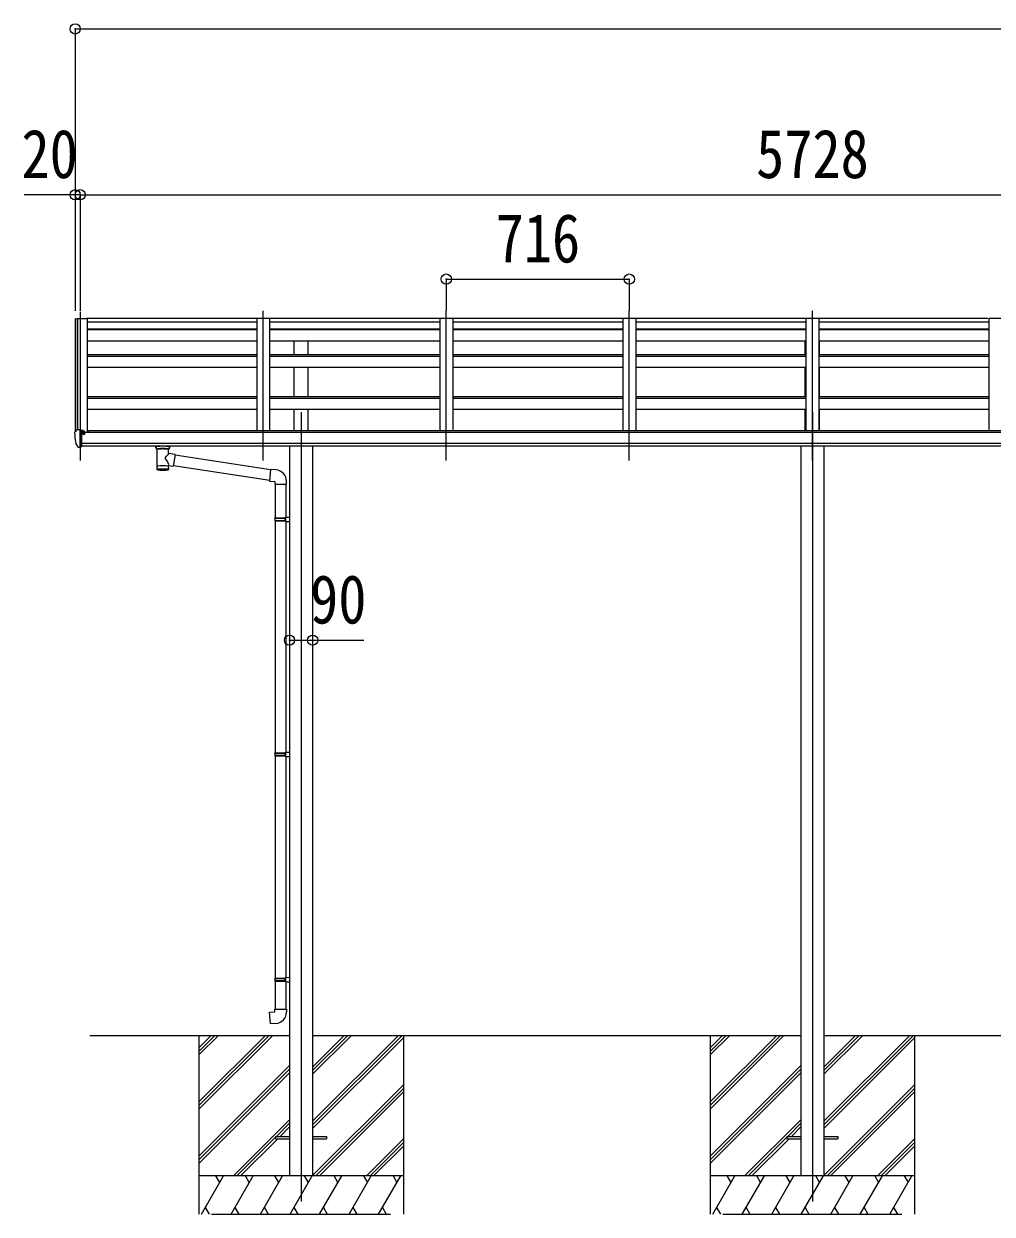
# Model space of a CAD drawing. Units: millimetres at full size, sheet at 1:40; some dimension numbers follow another scale. Extents: x -11181 to 11305, y -7804 to 7716.
# Drawn here: x -2457 to 1331, y -3839 to 820 of the extents above; entities that cross this region are included whole.
import ezdxf
from ezdxf.enums import TextEntityAlignment as Align

# ---------------------------------------------------------------- set-up
doc = ezdxf.new("R2010")
doc.units = ezdxf.units.MM
doc.header["$LTSCALE"] = 40
doc.header["$PDMODE"] = 32
doc.header["$PDSIZE"] = 40
for name, color, linetype, lineweight in [('0-0_0', 7, 'Continuous', 9), ('0-1_本体', 4, 'Continuous', 9), ('0-2_部品', 7, 'Continuous', 9), ('0-8_PARTS2', 2, 'Continuous', 9), ('0-A_寸法', 6, 'Continuous', 9)]:
    doc.layers.add(name, color=color, linetype=linetype, lineweight=lineweight)
doc.styles.add('ＭＳ ゴシック', font='')
doc.styles.get('ＭＳ ゴシック').set_extended_font_data('MS Gothic')

msp = doc.modelspace()

# ---------------------------------------------------------------- linework, layer by layer
at = {"layer": '0-0_0'}
for p, q in [((-2198.53, -3139.43), (-1417.73, -3139.43)), ((-1772.53, -3139.43), (-1772.53, -3839.43)), ((-1772.53, -3400.16), (-1511.8, -3139.43)), ((-1772.53, -3414.3), (-1497.66, -3139.43)), ((-1772.53, -3428.44), (-1483.51, -3139.43)), ((-1772.53, -3216.31), (-1695.65, -3139.43)), ((-1772.53, -3202.17), (-1709.79, -3139.43)), ((-1772.53, -3188.02), (-1723.93, -3139.43)), ((-1327.33, -3475.45), (-991.3, -3139.43)), ((-1327.33, -3489.6), (-977.16, -3139.43)), ((-1327.33, -3291.61), (-1175.15, -3139.43)), ((-1327.33, -3277.47), (-1189.29, -3139.43)), ((-1327.33, -3263.32), (-1203.43, -3139.43)), ((-1327.33, -3139.43), (582.27, -3139.43)), ((-1327.33, -3503.74), (-972.53, -3148.94)), ((-972.53, -3139.43), (-972.53, -3839.43)), ((227.47, -3139.43), (227.47, -3839.43)), ((227.47, -3400.16), (488.2, -3139.43)), ((227.47, -3414.3), (502.34, -3139.43)), ((227.47, -3428.44), (516.49, -3139.43)), ((227.47, -3216.31), (304.35, -3139.43)), ((227.47, -3202.17), (290.21, -3139.43)), ((227.47, -3188.02), (276.07, -3139.43)), ((672.67, -3475.45), (1008.7, -3139.43)), ((672.67, -3489.6), (1022.84, -3139.43)), ((672.67, -3291.61), (824.85, -3139.43)), ((672.67, -3277.47), (810.71, -3139.43)), ((672.67, -3263.32), (796.57, -3139.43)), ((672.67, -3139.43), (2582.27, -3139.43)), ((672.67, -3503.74), (1027.47, -3148.94)), ((1027.47, -3139.43), (1027.47, -3839.43)), ((-1772.53, -3612.29), (-1417.73, -3257.49)), ((227.47, -3612.29), (582.27, -3257.49)), ((-1772.53, -3626.43), (-1417.73, -3271.63)), ((-1772.53, -3640.57), (-1417.73, -3285.77)), ((227.47, -3626.43), (582.27, -3271.63)), ((227.47, -3640.57), (582.27, -3285.77)), ((-1327.33, -3687.59), (-972.53, -3332.79)), ((-1315.03, -3689.43), (-972.53, -3346.93)), ((672.67, -3687.59), (1027.47, -3332.79)), ((684.97, -3689.43), (1027.47, -3346.93)), ((-1300.88, -3689.43), (-972.53, -3361.07)), ((699.12, -3689.43), (1027.47, -3361.07)), ((-1637.54, -3689.43), (-1417.73, -3469.62)), ((-1468.88, -3534.92), (-1417.73, -3483.76)), ((362.46, -3689.43), (582.27, -3469.62)), ((531.12, -3534.92), (582.27, -3483.76)), ((-1623.39, -3689.43), (-1472.53, -3538.56)), ((-1454.74, -3534.92), (-1417.73, -3497.9)), ((376.61, -3689.43), (527.47, -3538.56)), ((545.26, -3534.92), (582.27, -3497.9)), ((-1609.25, -3689.43), (-1463.74, -3543.92)), ((-1117.04, -3689.43), (-972.53, -3544.92)), ((-1102.89, -3689.43), (-972.53, -3559.06)), ((-1088.75, -3689.43), (-972.53, -3573.2)), ((390.75, -3689.43), (536.26, -3543.92)), ((882.96, -3689.43), (1027.47, -3544.92)), ((897.11, -3689.43), (1027.47, -3559.06)), ((911.25, -3689.43), (1027.47, -3573.2)), ((-972.53, -3689.43), (-1772.53, -3689.43)), ((-1762.24, -3839.43), (-1675.64, -3689.43)), ((-1690.64, -3715.41), (-1705.64, -3689.43)), ((-1646.77, -3839.43), (-1560.17, -3689.43)), ((-1575.17, -3715.41), (-1590.17, -3689.43)), ((-1531.3, -3839.43), (-1444.7, -3689.43)), ((-1459.7, -3715.41), (-1474.7, -3689.43)), ((-1415.83, -3839.43), (-1329.23, -3689.43)), ((-1344.23, -3715.41), (-1359.23, -3689.43)), ((-1300.36, -3839.43), (-1213.76, -3689.43)), ((-1228.76, -3715.41), (-1243.76, -3689.43)), ((-1184.89, -3839.43), (-1098.29, -3689.43)), ((-1128.29, -3689.43), (-1113.29, -3715.41)), ((-1069.42, -3839.43), (-982.82, -3689.43)), ((-1012.82, -3689.43), (-997.82, -3715.41)), ((1027.47, -3689.43), (227.47, -3689.43)), ((237.76, -3839.43), (324.36, -3689.43)), ((309.36, -3715.41), (294.36, -3689.43)), ((353.23, -3839.43), (439.83, -3689.43)), ((424.83, -3715.41), (409.83, -3689.43)), ((468.7, -3839.43), (555.3, -3689.43)), ((540.3, -3715.41), (525.3, -3689.43)), ((584.17, -3839.43), (670.77, -3689.43)), ((655.77, -3715.41), (640.77, -3689.43)), ((699.64, -3839.43), (786.24, -3689.43)), ((771.24, -3715.41), (756.24, -3689.43)), ((815.11, -3839.43), (901.71, -3689.43)), ((871.71, -3689.43), (886.71, -3715.41)), ((930.58, -3839.43), (1017.18, -3689.43)), ((987.18, -3689.43), (1002.18, -3715.41)), ((-1747.24, -3813.45), (-1732.24, -3839.43)), ((-1631.77, -3813.45), (-1616.77, -3839.43)), ((-1516.3, -3813.45), (-1501.3, -3839.43)), ((-1400.83, -3813.45), (-1385.83, -3839.43)), ((-1285.36, -3813.45), (-1270.36, -3839.43)), ((-1169.89, -3813.45), (-1154.89, -3839.43)), ((-1054.42, -3813.45), (-1039.42, -3839.43)), ((252.76, -3813.45), (267.76, -3839.43)), ((368.23, -3813.45), (383.23, -3839.43)), ((483.7, -3813.45), (498.7, -3839.43)), ((599.17, -3813.45), (614.17, -3839.43)), ((714.64, -3813.45), (729.64, -3839.43)), ((830.11, -3813.45), (845.11, -3839.43)), ((945.58, -3813.45), (960.58, -3839.43)), ((-1722.53, -3839.43), (-1022.53, -3839.43)), ((277.47, -3839.43), (977.47, -3839.43))]:
    msp.add_line(p, q, dxfattribs=at)
at = {"layer": '0-1_本体'}
for p, q in [((-2256.52, -335.51), (-2256.53, -776.57)), ((-2255.58, -334.63), (-2247.75, -334.22)), ((-2247.53, -334.3), (-2247.53, -770.03)), ((-2247.45, -334.41), (-2246.83, -336.03)), ((-2209.53, -334.21), (-2209.53, -779.83)), ((-2209.53, -347.21), (-1545.53, -347.21)), ((-1545.53, -334.21), (-1545.53, -773.3)), ((-1495.53, -334.21), (-1545.53, -334.21)), ((-1495.53, -334.21), (-1495.53, -773.3)), ((-1495.53, -347.21), (-829.53, -347.21)), ((-829.53, -334.21), (-829.53, -773.3)), ((-779.53, -334.21), (-829.53, -334.21)), ((-779.53, -334.21), (-779.53, -773.3)), ((-779.53, -347.21), (-113.53, -347.21)), ((-113.53, -334.21), (-113.53, -773.3)), ((-63.53, -334.21), (-113.53, -334.21)), ((-63.53, -334.21), (-63.53, -773.3)), ((-63.53, -347.21), (602.47, -347.21)), ((602.47, -334.21), (602.47, -773.3)), ((652.47, -334.21), (602.47, -334.21)), ((652.47, -334.21), (652.47, -773.3)), ((652.47, -347.21), (1318.47, -347.21)), ((1318.47, -334.21), (1318.47, -773.3)), ((1368.47, -334.21), (1318.47, -334.21)), ((-2209.53, -373.88), (-1545.53, -373.88)), ((-2209.53, -376.51), (-1545.53, -376.51)), ((-1495.53, -373.88), (-829.53, -373.88)), ((-1495.53, -376.51), (-829.53, -376.51)), ((-779.53, -373.88), (-113.53, -373.88)), ((-779.53, -376.51), (-113.53, -376.51)), ((-63.53, -373.88), (602.47, -373.88)), ((-63.53, -376.51), (602.47, -376.51)), ((652.47, -373.88), (1318.47, -373.88)), ((652.47, -376.51), (1318.47, -376.51)), ((-2209.53, -421.24), (-1545.53, -421.24)), ((-1495.53, -421.24), (-829.53, -421.24)), ((-1400.03, -474.97), (-1400.03, -421.24)), ((-1345.03, -474.97), (-1345.03, -421.24)), ((-779.53, -421.24), (-113.53, -421.24)), ((-63.53, -421.24), (602.47, -421.24)), ((599.97, -474.97), (599.97, -421.24)), ((652.47, -421.24), (1318.47, -421.24)), ((654.97, -474.97), (654.97, -421.24)), ((-2209.53, -474.89), (-1545.53, -474.89)), ((-2209.53, -480.54), (-1545.53, -480.54)), ((-1495.53, -474.89), (-829.53, -474.89)), ((-1495.53, -480.54), (-829.53, -480.54)), ((-779.53, -474.89), (-113.53, -474.89)), ((-779.53, -480.54), (-113.53, -480.54)), ((-63.53, -474.89), (602.47, -474.89)), ((-63.53, -480.54), (602.47, -480.54)), ((652.47, -474.89), (1318.47, -474.89)), ((652.47, -480.54), (1318.47, -480.54)), ((-2209.53, -524.54), (-1545.53, -524.54)), ((-1495.53, -524.54), (-829.53, -524.54)), ((-1400.03, -638.63), (-1400.03, -524.54)), ((-1345.03, -638.63), (-1345.03, -524.54)), ((-779.53, -524.54), (-113.53, -524.54)), ((-63.53, -524.54), (602.47, -524.54)), ((599.97, -638.63), (599.97, -524.54)), ((652.47, -524.54), (1318.47, -524.54)), ((654.97, -638.63), (654.97, -524.54)), ((-2209.53, -638.52), (-1545.53, -638.52)), ((-2209.53, -645.42), (-1545.53, -645.42)), ((-1495.53, -638.52), (-829.53, -638.52)), ((-1495.53, -645.42), (-829.53, -645.42)), ((-779.53, -638.52), (-113.53, -638.52)), ((-779.53, -645.42), (-113.53, -645.42)), ((-63.53, -638.52), (602.47, -638.52)), ((-63.53, -645.42), (602.47, -645.42)), ((652.47, -638.52), (1318.47, -638.52)), ((652.47, -645.42), (1318.47, -645.42)), ((-2209.53, -688.97), (-1545.53, -688.97)), ((-1495.53, -688.97), (-829.53, -688.97)), ((-1400.03, -773.3), (-1400.03, -688.97)), ((-1345.03, -773.3), (-1345.03, -688.97)), ((-779.53, -688.97), (-113.53, -688.97)), ((-63.53, -688.97), (602.47, -688.97)), ((599.97, -773.3), (599.97, -688.97)), ((652.47, -688.97), (1318.47, -688.97)), ((654.97, -773.3), (654.97, -688.97)), ((3484.97, -779.83), (-2230.03, -779.83)), ((-2204.53, -779.83), (-2204.53, -773.3)), ((3461.47, -773.3), (-2204.53, -773.3)), ((-2230.03, -821.43), (3484.97, -821.43)), ((3484.97, -833.28), (-2230.03, -833.21)), ((-1417.73, -833.37), (-1417.73, -3689.45)), ((-1327.33, -833.37), (-1327.33, -3689.45)), ((582.27, -833.37), (582.27, -3689.45)), ((672.67, -833.37), (672.67, -3689.45))]:
    msp.add_line(p, q, dxfattribs=at)
msp.add_lwpolyline([(-2246.83, -770.03), (-2246.83, -334.21), (-2209.53, -334.21)], dxfattribs=at)
msp.add_circle((-2222.55, -784.94), 3, dxfattribs=at)
for centre, radius, start, end in [((-2255.53, -335.63), 1, 93, 173.32986), ((-2247.73, -334.52), 0.301, 21.06327, 92.86679)]:
    msp.add_arc(centre, radius, start, end, dxfattribs=at)
at = {"layer": '0-2_部品', "color": 4}
for p, q in [((-1545.53, -334.22), (-2211.53, -334.22)), ((-829.53, -334.22), (-1495.53, -334.22)), ((-113.53, -334.22), (-779.53, -334.22)), ((602.47, -334.22), (-63.53, -334.22)), ((1313.54, -334.22), (652.47, -334.22)), ((-1472.53, -3534.93), (-1472.53, -3543.93)), ((-1472.53, -3534.93), (-1417.53, -3534.93)), ((-1327.53, -3534.93), (-1272.53, -3534.93)), ((-1272.53, -3534.93), (-1272.53, -3543.93)), ((527.47, -3534.93), (527.47, -3543.93)), ((527.47, -3534.93), (582.47, -3534.93)), ((672.47, -3534.93), (727.47, -3534.93)), ((727.47, -3534.93), (727.47, -3543.93)), ((-1472.53, -3543.93), (-1417.53, -3543.93)), ((-1327.53, -3543.93), (-1272.53, -3543.93)), ((527.47, -3543.93), (582.47, -3543.93)), ((672.47, -3543.93), (727.47, -3543.93))]:
    msp.add_line(p, q, dxfattribs=at)
at = {"layer": '0-2_部品'}
for p, q in [((-2258.53, -779.4), (-2258.53, -780.03)), ((-2251.62, -770.6), (-2255.68, -776.41)), ((-2236.53, -838.53), (-2236.53, -770.03)), ((-2235.03, -770.95), (-2236.53, -770.95)), ((-2230.03, -779.77), (-2236.53, -779.37)), ((-2235.03, -770.95), (-2235.03, -777.12)), ((-2225.35, -772.45), (-2235.03, -771.73)), ((-2235.03, -774.72), (-2221.03, -774.78)), ((-2225.55, -784.95), (-2225.03, -784.95)), ((-2225.03, -784.95), (-2224.73, -784.95)), ((-2224.53, -774.76), (-2224.53, -772.86)), ((-2220.03, -775.88), (-2220.03, -779.84)), ((-2244.15, -836.72), (-2253.9, -821.34)), ((-2238.03, -838.44), (-2241.74, -838.21)), ((-2238.03, -838.44), (-2236.53, -838.53)), ((-2236.53, -836.34), (-2236.03, -836.34)), ((-2236.03, -836.34), (-2235.53, -835.34)), ((-2230.03, -835.34), (-2235.53, -835.34)), ((-1940.53, -840.39), (-1940.53, -833.22)), ((-1886.53, -840.39), (-1886.53, -833.22)), ((-1936.43, -844.89), (-1936.45, -925.18)), ((-1890.63, -862.46), (-1890.63, -844.88)), ((-1865.41, -866.37), (-1890.63, -862.46)), ((-1865.41, -866.37), (-1872.43, -911.63)), ((-1491.8, -926.31), (-1865.71, -868.31)), ((-1890.61, -925.18), (-1890.63, -908.55)), ((-1890.63, -908.8), (-1872.43, -911.63)), ((-1495.47, -968.25), (-1872.15, -909.81)), ((-1470.81, -926.38), (-1491.64, -924.55)), ((-1429.73, -982.12), (-1429.73, -971.2)), ((-1475.73, -982.12), (-1429.73, -982.12)), ((-1473.73, -981.37), (-1473.73, -1113.68)), ((-1431.73, -981.37), (-1431.73, -1111.12)), ((-1475.73, -1115.68), (-1474.73, -1113.68)), ((-1475.73, -1115.68), (-1431.73, -1115.68)), ((-1475.73, -1115.68), (-1475.73, -1123.68)), ((-1474.73, -1113.68), (-1431.73, -1113.68)), ((-1436.2, -1115.68), (-1436.63, -1113.68)), ((-1433.73, -1111.18), (-1417.73, -1110.71)), ((-1433.73, -1113.18), (-1433.73, -1111.18)), ((-1433.73, -1113.18), (-1431.73, -1113.18)), ((-1417.73, -1110.71), (-1417.73, -1128.65)), ((-1475.73, -1123.68), (-1431.73, -1123.68)), ((-1475.73, -1123.68), (-1474.73, -1125.68)), ((-1474.73, -1125.68), (-1431.73, -1125.68)), ((-1473.73, -1125.68), (-1473.73, -2033.43)), ((-1433.73, -1128.18), (-1433.73, -1126.18)), ((-1433.73, -1128.18), (-1417.73, -1128.65)), ((-1431.73, -1128.24), (-1431.73, -2030.87)), ((-1475.73, -2035.43), (-1474.73, -2033.43)), ((-1475.73, -2035.43), (-1431.73, -2035.43)), ((-1475.73, -2035.43), (-1475.73, -2043.43)), ((-1475.73, -2043.43), (-1431.73, -2043.43)), ((-1475.73, -2043.43), (-1474.73, -2045.43)), ((-1474.73, -2033.43), (-1431.73, -2033.43)), ((-1474.73, -2045.43), (-1431.73, -2045.43)), ((-1473.73, -2045.43), (-1473.73, -2915.03)), ((-1436.21, -2035.43), (-1436.63, -2033.43)), ((-1433.73, -2030.93), (-1417.73, -2030.45)), ((-1433.73, -2032.93), (-1433.73, -2030.93)), ((-1433.73, -2032.93), (-1431.73, -2032.93)), ((-1433.73, -2047.93), (-1433.73, -2045.93)), ((-1433.73, -2047.93), (-1417.73, -2048.4)), ((-1431.73, -2047.98), (-1431.73, -2912.47)), ((-1417.73, -2030.45), (-1417.73, -2048.4)), ((-1475.73, -2917.03), (-1474.73, -2915.03)), ((-1475.73, -2917.03), (-1431.73, -2917.03)), ((-1475.73, -2917.03), (-1475.73, -2925.03)), ((-1475.73, -2925.03), (-1431.73, -2925.03)), ((-1475.73, -2925.03), (-1474.73, -2927.03)), ((-1474.73, -2915.03), (-1431.73, -2915.03)), ((-1474.73, -2927.03), (-1431.73, -2927.03)), ((-1473.73, -2927.03), (-1473.73, -3037.03)), ((-1436.2, -2917.03), (-1436.63, -2915.03)), ((-1433.73, -2912.53), (-1417.73, -2912.05)), ((-1433.73, -2914.53), (-1433.73, -2912.53)), ((-1433.73, -2914.53), (-1431.73, -2914.53)), ((-1433.73, -2929.53), (-1433.73, -2927.53)), ((-1433.73, -2929.53), (-1417.73, -2930)), ((-1431.73, -2929.58), (-1431.73, -3037.03)), ((-1417.73, -2912.05), (-1417.73, -2930)), ((-1475.73, -3037.03), (-1429.73, -3037.03)), ((-1475.73, -3047.03), (-1475.73, -3037.03)), ((-1429.73, -3037.03), (-1429.73, -3047.94))]:
    msp.add_line(p, q, dxfattribs=at)
for points in [[(-2236.53, -770.03), (-2248.53, -770.03), (-2250.86, -770.18)], [(-2230.03, -835.34), (-2230.03, -777.12), (-2235.03, -777.12)], [(-2225.35, -772.45), (-2225.19, -772.47), (-2225.03, -772.5), (-2224.88, -772.54), (-2224.76, -772.59), (-2224.66, -772.65), (-2224.59, -772.72), (-2224.54, -772.79), (-2224.53, -772.86)], [(-2224.73, -783.76), (-2224.73, -784.95), (-2220.03, -784.95)], [(-2220.03, -783.33), (-2220.03, -784.95), (-2219.55, -784.95)], [(-2236.53, -824.64), (-2233.37, -824.24), (-2230.03, -823.81)], [(-1940.49, -840.44), (-1940.51, -840.09), (-1940.27, -839.13), (-1939.75, -838.25), (-1938.94, -837.41), (-1937.83, -836.61), (-1936.43, -835.89)], [(-1890.63, -835.9), (-1890.4, -835.99), (-1889.04, -836.73), (-1887.93, -837.57), (-1887.17, -838.44), (-1886.71, -839.34), (-1886.54, -840.23)], [(-1940.49, -840.33), (-1940.51, -840.69), (-1940.27, -841.64), (-1939.75, -842.53), (-1938.94, -843.37), (-1937.83, -844.16), (-1936.43, -844.89)], [(-1890.63, -844.88), (-1890.4, -844.78), (-1889.04, -844.05), (-1887.93, -843.2), (-1887.17, -842.33), (-1886.71, -841.44), (-1886.54, -840.55)], [(-1491.64, -924.55), (-1495.65, -970.38), (-1475.73, -972.12), (-1475.73, -982.12)], [(-1436.2, -1115.68), (-1436.2, -1123.68), (-1436.63, -1125.68)], [(-1433.73, -1126.18), (-1431.73, -1126.18), (-1431.73, -1113.18)], [(-1436.21, -2035.43), (-1436.21, -2043.43), (-1436.63, -2045.43)], [(-1433.73, -2045.93), (-1431.73, -2045.93), (-1431.73, -2032.93)], [(-1436.2, -2917.03), (-1436.2, -2925.03), (-1436.63, -2927.03)], [(-1433.73, -2927.53), (-1431.73, -2927.53), (-1431.73, -2914.53)], [(-1470.81, -3092.77), (-1491.64, -3094.59), (-1495.65, -3048.77), (-1475.73, -3047.03)]]:
    msp.add_lwpolyline(points, dxfattribs=at)
for centre, radius, start, end in [((-2255.53, -779.4), 3, 93, 180), ((-2066.04, -780.03), 192.49, 180.0008, 192.1233), ((-2250.8, -771.17), 1, 93.5, 145), ((-2222.53, -784.95), 2.5, 151.64236, 180), ((-2222.53, -784.95), 2.5, 0, 151.64236), ((-2251.3, -819.84), 3, 191.83348, 210), ((-2241.55, -835.22), 3, 210, 266.5), ((-1923.46, -885.6), 51.38, 92.46126, 104.61963), ((-1913.52, -989.74), 155.94, 85.53149, 94.46851), ((-1903.57, -885.6), 51.38, 75.38037, 87.53874), ((-1474.73, -971.2), 45, 0, 85), ((-1474.73, -3047.94), 45, 275, 0)]:
    msp.add_arc(centre, radius, start, end, dxfattribs=at)
for centre, major_axis, ratio, start_param, end_param in [((-2221.03, -775.88), (-0.02, 1.1), 0.906239, 4.6917496, 6.2625459), ((-1913.53, -846.08), (-22.91, -0.42), 0.072511, 4.711586, 6.2823824), ((-1913.5, -844.45), (-22.91, -0.42), 0.072511, 4.711586, 6.2823824), ((-1913.55, -844.46), (22.92, -0.42), 0.07247, 0.0008089, 1.5716053), ((-1913.55, -846.08), (22.92, -0.42), 0.07247, 0.0008089, 1.5716053), ((-1913.53, -882.01), (-22.81, 26.62), 0.234429, 3.1563334, 4.5976381), ((-1910.97, -884.66), (20.32, 22.25), 0.045535, 4.9756507, 6.2441899), ((-1902.53, -840.39), (16, 0), 0.361356, 0, 0.0194874), ((-1902.53, -840.39), (16, 0), 0.361356, 6.2636979, 6.2831853), ((-1913.53, -925.18), (22.92, 0), 0.101955, 6.2829723, 9.4248207), ((-1913.53, -925.18), (22.92, 0), 0.101955, 3.1415499, 6.2833984), ((-1913.53, -912.74), (22.91, 0), 0.122865, 6.2831853, 9.424778)]:
    msp.add_ellipse(centre, major_axis=major_axis, ratio=ratio, start_param=start_param, end_param=end_param, dxfattribs=at)
at = {"layer": '0-8_PARTS2'}
for p, q in [((-2236.53, -308), (-2236.53, -889.36)), ((-1520.53, -889.36), (-1520.53, -304.02)), ((-804.53, -889.36), (-804.53, -304.02)), ((-88.53, -889.36), (-88.53, -304.02)), ((627.47, -889.36), (627.47, -304.02)), ((-1372.53, -700.56), (-1372.53, -3789.46)), ((627.47, -700.56), (627.47, -3789.46))]:
    msp.add_line(p, q, dxfattribs=at)
at = {"layer": '0-A_寸法'}
for p, q in [((-2256.52, 799.74), (-2256.52, 150.64)), ((-2256.52, 799.74), (9239.47, 799.74)), ((-2256.52, 150.64), (-2456.52, 150.64)), ((-2256.52, 150.64), (-2256.52, -304.02)), ((-2236.53, 150.64), (-2256.52, 150.64)), ((-2236.53, 150.64), (-2236.53, -304.02)), ((-2236.53, 150.64), (3491.47, 150.64)), ((-2236.53, 150.64), (-2236.53, -304.02)), ((-804.53, -179.5), (-804.53, -304.02)), ((-804.53, -179.5), (-88.53, -179.5)), ((-88.53, -179.5), (-88.53, -304.02)), ((-1417.73, -1592.8), (-1327.33, -1592.8)), ((-1327.33, -1592.8), (-1127.33, -1592.8))]:
    msp.add_line(p, q, dxfattribs=at)
for p in [(-2256.52, 799.74), (-2256.52, 150.64), (-2236.53, 150.64), (-804.53, -179.5), (-88.53, -179.5), (-1417.73, -1592.8), (-1327.33, -1592.8)]:
    msp.add_point(p, dxfattribs=at)

# ---------------------------------------------------------------- texts
at = {"layer": '0-A_寸法', "color": 7, "style": 'ＭＳ ゴシック', "width": 0.85}
for s, p in [('20', (-2466.52, 158.64)), ('5728', (407.47, 158.64)), ('716', (-611.53, -171.5)), ('90', (-1337.33, -1584.8))]:
    msp.add_text(s, height=190.6, dxfattribs=at).set_placement(p, align=Align.BOTTOM_LEFT)

doc.saveas('drawing.dxf')
